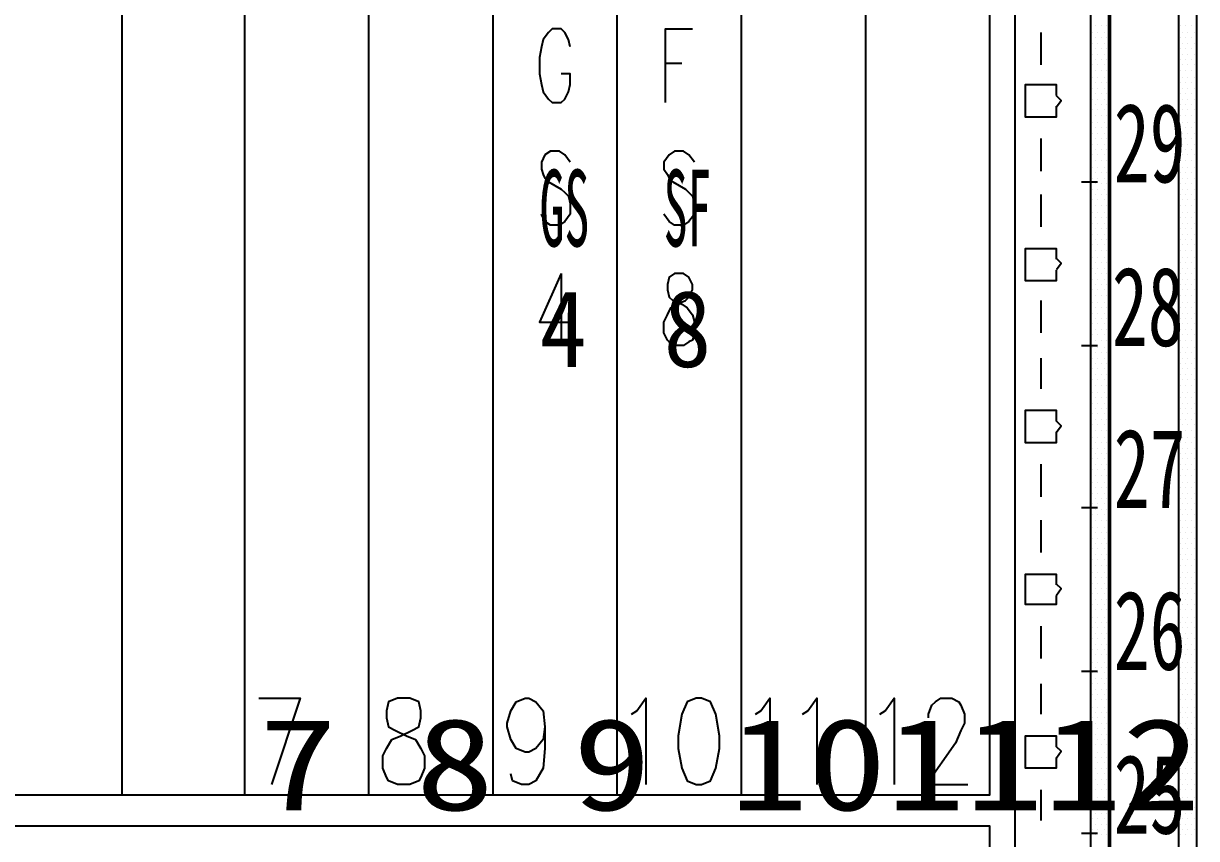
# Model space of a CAD drawing. Header units: metres. Extents: x 17 to 1264, y 17 to 859.
# Drawn here: x 200.2 to 294, y 455.8 to 521 of the extents above; entities that cross this region are included whole.
import ezdxf

# ---------------------------------------------------------------- set-up
doc = ezdxf.new("R2010")
doc.units = ezdxf.units.M
for name, color, linetype in [('LINES', 7, 'Continuous'), ('POLYLINES', 4, 'Continuous'), ('RECTS', 7, 'Continuous'), ('TEXTS', 3, 'Continuous')]:
    doc.layers.add(name, color=color, linetype=linetype)

msp = doc.modelspace()

# ---------------------------------------------------------------- linework, layer by layer
at = {"layer": 'LINES'}
for p, q in [((285.98, 520.85), (285.98, 520.85)), ((286.41, 520.85), (286.41, 520.85)), ((286.84, 520.85), (286.84, 520.85)), ((292.75, 520.85), (292.75, 520.85)), ((293.18, 520.85), (293.18, 520.85)), ((293.61, 520.85), (293.61, 520.85)), ((281.59, 520.27), (281.59, 517.68)), ((285.69, 520.27), (285.69, 520.27)), ((286.12, 520.27), (286.12, 520.27)), ((286.7, 520.27), (286.7, 520.27)), ((292.89, 520.27), (292.89, 520.27)), ((293.32, 520.27), (293.32, 520.27)), ((293.9, 520.27), (293.9, 520.27)), ((285.69, 519.41), (285.69, 519.41)), ((285.98, 519.84), (285.98, 519.84)), ((285.98, 518.98), (285.98, 518.98)), ((286.12, 519.41), (286.12, 519.41)), ((286.41, 519.84), (286.41, 519.84)), ((286.41, 518.98), (286.41, 518.98)), ((286.7, 519.41), (286.7, 519.41)), ((286.84, 519.84), (286.84, 519.84)), ((286.84, 518.98), (286.84, 518.98)), ((292.75, 519.84), (292.75, 519.84)), ((292.75, 518.98), (292.75, 518.98)), ((292.89, 519.41), (292.89, 519.41)), ((293.18, 519.84), (293.18, 519.84)), ((293.18, 518.98), (293.18, 518.98)), ((293.32, 519.41), (293.32, 519.41)), ((293.61, 519.84), (293.61, 519.84)), ((293.61, 518.98), (293.61, 518.98)), ((293.9, 519.41), (293.9, 519.41)), ((285.69, 518.54), (285.69, 518.54)), ((285.98, 518.11), (285.98, 518.11)), ((286.12, 518.54), (286.12, 518.54)), ((286.41, 518.11), (286.41, 518.11)), ((286.7, 518.54), (286.7, 518.54)), ((286.84, 518.11), (286.84, 518.11)), ((292.75, 518.11), (292.75, 518.11)), ((292.89, 518.54), (292.89, 518.54)), ((293.18, 518.11), (293.18, 518.11)), ((293.32, 518.54), (293.32, 518.54)), ((293.61, 518.11), (293.61, 518.11)), ((293.9, 518.54), (293.9, 518.54)), ((251.56, 517.82), (252.86, 517.82)), ((285.69, 517.68), (285.69, 517.68)), ((285.98, 517.25), (285.98, 517.25)), ((286.12, 517.68), (286.12, 517.68)), ((286.41, 517.25), (286.41, 517.25)), ((286.7, 517.68), (286.7, 517.68)), ((286.84, 517.25), (286.84, 517.25)), ((292.75, 517.25), (292.75, 517.25)), ((292.89, 517.68), (292.89, 517.68)), ((293.18, 517.25), (293.18, 517.25)), ((293.32, 517.68), (293.32, 517.68)), ((293.61, 517.25), (293.61, 517.25)), ((293.9, 517.68), (293.9, 517.68)), ((285.69, 516.67), (285.69, 516.67)), ((285.98, 516.24), (285.98, 516.24)), ((286.12, 516.67), (286.12, 516.67)), ((286.41, 516.24), (286.41, 516.24)), ((286.7, 516.67), (286.7, 516.67)), ((286.84, 516.24), (286.84, 516.24)), ((292.75, 516.24), (292.75, 516.24)), ((292.89, 516.67), (292.89, 516.67)), ((293.18, 516.24), (293.18, 516.24)), ((293.32, 516.67), (293.32, 516.67)), ((293.61, 516.24), (293.61, 516.24)), ((293.9, 516.67), (293.9, 516.67)), ((285.69, 515.81), (285.69, 515.81)), ((285.98, 515.38), (285.98, 515.38)), ((286.12, 515.81), (286.12, 515.81)), ((286.41, 515.38), (286.41, 515.38)), ((286.7, 515.81), (286.7, 515.81)), ((286.84, 515.38), (286.84, 515.38)), ((292.75, 515.38), (292.75, 515.38)), ((292.89, 515.81), (292.89, 515.81)), ((293.18, 515.38), (293.18, 515.38)), ((293.32, 515.81), (293.32, 515.81)), ((293.61, 515.38), (293.61, 515.38)), ((293.9, 515.81), (293.9, 515.81)), ((285.69, 514.94), (285.69, 514.94)), ((285.98, 514.51), (285.98, 514.51)), ((286.12, 514.94), (286.12, 514.94)), ((286.41, 514.51), (286.41, 514.51)), ((286.7, 514.94), (286.7, 514.94)), ((286.84, 514.51), (286.84, 514.51)), ((292.75, 514.51), (292.75, 514.51)), ((292.89, 514.94), (292.89, 514.94)), ((293.18, 514.51), (293.18, 514.51)), ((293.32, 514.94), (293.32, 514.94)), ((293.61, 514.51), (293.61, 514.51)), ((293.9, 514.94), (293.9, 514.94)), ((285.69, 514.08), (285.69, 514.08)), ((285.98, 513.65), (285.98, 513.65)), ((286.12, 514.08), (286.12, 514.08)), ((286.41, 513.65), (286.41, 513.65)), ((286.7, 514.08), (286.7, 514.08)), ((286.84, 513.65), (286.84, 513.65)), ((292.75, 513.65), (292.75, 513.65)), ((292.89, 514.08), (292.89, 514.08)), ((293.18, 513.65), (293.18, 513.65)), ((293.32, 514.08), (293.32, 514.08)), ((293.61, 513.65), (293.61, 513.65)), ((293.9, 514.08), (293.9, 514.08)), ((285.69, 513.07), (285.69, 513.07)), ((285.98, 512.64), (285.98, 512.64)), ((286.12, 513.07), (286.12, 513.07)), ((286.41, 512.64), (286.41, 512.64)), ((286.7, 513.07), (286.7, 513.07)), ((286.84, 512.64), (286.84, 512.64)), ((292.75, 512.64), (292.75, 512.64)), ((292.89, 513.07), (292.89, 513.07)), ((293.18, 512.64), (293.18, 512.64)), ((293.32, 513.07), (293.32, 513.07)), ((293.61, 512.64), (293.61, 512.64)), ((293.9, 513.07), (293.9, 513.07)), ((281.59, 511.78), (281.59, 509.18)), ((285.69, 512.21), (285.69, 512.21)), ((285.98, 511.78), (285.98, 511.78)), ((286.12, 512.21), (286.12, 512.21)), ((286.41, 511.78), (286.41, 511.78)), ((286.7, 512.21), (286.7, 512.21)), ((286.84, 511.78), (286.84, 511.78)), ((292.75, 511.78), (292.75, 511.78)), ((292.89, 512.21), (292.89, 512.21)), ((293.18, 511.78), (293.18, 511.78)), ((293.32, 512.21), (293.32, 512.21)), ((293.61, 511.78), (293.61, 511.78)), ((293.9, 512.21), (293.9, 512.21)), ((285.69, 511.34), (285.69, 511.34)), ((285.98, 510.91), (285.98, 510.91)), ((286.12, 511.34), (286.12, 511.34)), ((286.41, 510.91), (286.41, 510.91)), ((286.7, 511.34), (286.7, 511.34)), ((286.84, 510.91), (286.84, 510.91)), ((292.75, 510.91), (292.75, 510.91)), ((292.89, 511.34), (292.89, 511.34)), ((293.18, 510.91), (293.18, 510.91)), ((293.32, 511.34), (293.32, 511.34)), ((293.61, 510.91), (293.61, 510.91)), ((293.9, 511.34), (293.9, 511.34)), ((285.69, 510.48), (285.69, 510.48)), ((285.98, 510.05), (285.98, 510.05)), ((286.12, 510.48), (286.12, 510.48)), ((286.41, 510.05), (286.41, 510.05)), ((286.7, 510.48), (286.7, 510.48)), ((286.84, 510.05), (286.84, 510.05)), ((292.75, 510.05), (292.75, 510.05)), ((292.89, 510.48), (292.89, 510.48)), ((293.18, 510.05), (293.18, 510.05)), ((293.32, 510.48), (293.32, 510.48)), ((293.61, 510.05), (293.61, 510.05)), ((293.9, 510.48), (293.9, 510.48)), ((285.69, 509.47), (285.69, 509.47)), ((285.98, 509.04), (285.98, 509.04)), ((286.12, 509.47), (286.12, 509.47)), ((286.41, 509.04), (286.41, 509.04)), ((286.7, 509.47), (286.7, 509.47)), ((286.84, 509.04), (286.84, 509.04)), ((292.75, 509.04), (292.75, 509.04)), ((292.89, 509.47), (292.89, 509.47)), ((293.18, 509.04), (293.18, 509.04)), ((293.32, 509.47), (293.32, 509.47)), ((293.61, 509.04), (293.61, 509.04)), ((293.9, 509.47), (293.9, 509.47)), ((284.83, 508.32), (286.12, 508.32)), ((285.69, 508.61), (285.69, 508.61)), ((285.69, 507.74), (285.69, 507.74)), ((285.98, 508.18), (285.98, 508.18)), ((286.12, 508.61), (286.12, 508.61)), ((286.12, 507.74), (286.12, 507.74)), ((286.41, 508.18), (286.41, 508.18)), ((286.7, 508.61), (286.7, 508.61)), ((286.7, 507.74), (286.7, 507.74)), ((286.84, 508.18), (286.84, 508.18)), ((292.75, 508.18), (292.75, 508.18)), ((292.89, 508.61), (292.89, 508.61)), ((292.89, 507.74), (292.89, 507.74)), ((293.18, 508.18), (293.18, 508.18)), ((293.32, 508.61), (293.32, 508.61)), ((293.32, 507.74), (293.32, 507.74)), ((293.61, 508.18), (293.61, 508.18)), ((293.9, 508.61), (293.9, 508.61)), ((293.9, 507.74), (293.9, 507.74)), ((281.59, 507.31), (281.59, 504.72)), ((285.69, 506.88), (285.69, 506.88)), ((285.98, 507.31), (285.98, 507.31)), ((286.12, 506.88), (286.12, 506.88)), ((286.41, 507.31), (286.41, 507.31)), ((286.7, 506.88), (286.7, 506.88)), ((286.84, 507.31), (286.84, 507.31)), ((292.75, 507.31), (292.75, 507.31)), ((292.89, 506.88), (292.89, 506.88)), ((293.18, 507.31), (293.18, 507.31)), ((293.32, 506.88), (293.32, 506.88)), ((293.61, 507.31), (293.61, 507.31)), ((293.9, 506.88), (293.9, 506.88)), ((285.69, 505.87), (285.69, 505.87)), ((285.98, 506.45), (285.98, 506.45)), ((286.12, 505.87), (286.12, 505.87)), ((286.41, 506.45), (286.41, 506.45)), ((286.7, 505.87), (286.7, 505.87)), ((286.84, 506.45), (286.84, 506.45)), ((292.75, 506.45), (292.75, 506.45)), ((292.89, 505.87), (292.89, 505.87)), ((293.18, 506.45), (293.18, 506.45)), ((293.32, 505.87), (293.32, 505.87)), ((293.61, 506.45), (293.61, 506.45)), ((293.9, 505.87), (293.9, 505.87)), ((285.69, 505.01), (285.69, 505.01)), ((285.98, 505.44), (285.98, 505.44)), ((286.12, 505.01), (286.12, 505.01)), ((286.41, 505.44), (286.41, 505.44)), ((286.7, 505.01), (286.7, 505.01)), ((286.84, 505.44), (286.84, 505.44)), ((292.75, 505.44), (292.75, 505.44)), ((292.89, 505.01), (292.89, 505.01)), ((293.18, 505.44), (293.18, 505.44)), ((293.32, 505.01), (293.32, 505.01)), ((293.61, 505.44), (293.61, 505.44)), ((293.9, 505.01), (293.9, 505.01)), ((285.69, 504.14), (285.69, 504.14)), ((285.98, 504.58), (285.98, 504.58)), ((286.12, 504.14), (286.12, 504.14)), ((286.41, 504.58), (286.41, 504.58)), ((286.7, 504.14), (286.7, 504.14)), ((286.84, 504.58), (286.84, 504.58)), ((292.75, 504.58), (292.75, 504.58)), ((292.89, 504.14), (292.89, 504.14)), ((293.18, 504.58), (293.18, 504.58)), ((293.32, 504.14), (293.32, 504.14)), ((293.61, 504.58), (293.61, 504.58)), ((293.9, 504.14), (293.9, 504.14)), ((285.69, 503.28), (285.69, 503.28)), ((285.98, 503.71), (285.98, 503.71)), ((286.12, 503.28), (286.12, 503.28)), ((286.41, 503.71), (286.41, 503.71)), ((286.7, 503.28), (286.7, 503.28)), ((286.84, 503.71), (286.84, 503.71)), ((292.75, 503.71), (292.75, 503.71)), ((292.89, 503.28), (292.89, 503.28)), ((293.18, 503.71), (293.18, 503.71)), ((293.32, 503.28), (293.32, 503.28)), ((293.61, 503.71), (293.61, 503.71)), ((293.9, 503.28), (293.9, 503.28)), ((285.69, 502.27), (285.69, 502.27)), ((285.98, 502.85), (285.98, 502.85)), ((286.12, 502.27), (286.12, 502.27)), ((286.41, 502.85), (286.41, 502.85)), ((286.7, 502.27), (286.7, 502.27)), ((286.84, 502.85), (286.84, 502.85)), ((292.75, 502.85), (292.75, 502.85)), ((292.89, 502.27), (292.89, 502.27)), ((293.18, 502.85), (293.18, 502.85)), ((293.32, 502.27), (293.32, 502.27)), ((293.61, 502.85), (293.61, 502.85)), ((293.9, 502.27), (293.9, 502.27)), ((285.69, 501.41), (285.69, 501.41)), ((285.98, 501.84), (285.98, 501.84)), ((286.12, 501.41), (286.12, 501.41)), ((286.41, 501.84), (286.41, 501.84)), ((286.7, 501.41), (286.7, 501.41)), ((286.84, 501.84), (286.84, 501.84)), ((292.75, 501.84), (292.75, 501.84)), ((292.89, 501.41), (292.89, 501.41)), ((293.18, 501.84), (293.18, 501.84)), ((293.32, 501.41), (293.32, 501.41)), ((293.61, 501.84), (293.61, 501.84)), ((293.9, 501.41), (293.9, 501.41)), ((243.21, 500.98), (243.21, 495.22)), ((285.69, 500.54), (285.69, 500.54)), ((285.98, 500.98), (285.98, 500.98)), ((286.12, 500.54), (286.12, 500.54)), ((286.41, 500.98), (286.41, 500.98)), ((286.7, 500.54), (286.7, 500.54)), ((286.84, 500.98), (286.84, 500.98)), ((292.75, 500.98), (292.75, 500.98)), ((292.89, 500.54), (292.89, 500.54)), ((293.18, 500.98), (293.18, 500.98)), ((293.32, 500.54), (293.32, 500.54)), ((293.61, 500.98), (293.61, 500.98)), ((293.9, 500.54), (293.9, 500.54)), ((285.69, 499.68), (285.69, 499.68)), ((285.98, 500.11), (285.98, 500.11)), ((286.12, 499.68), (286.12, 499.68)), ((286.41, 500.11), (286.41, 500.11)), ((286.7, 499.68), (286.7, 499.68)), ((286.84, 500.11), (286.84, 500.11)), ((292.75, 500.11), (292.75, 500.11)), ((292.89, 499.68), (292.89, 499.68)), ((293.18, 500.11), (293.18, 500.11)), ((293.32, 499.68), (293.32, 499.68)), ((293.61, 500.11), (293.61, 500.11)), ((293.9, 499.68), (293.9, 499.68)), ((281.59, 498.82), (281.59, 496.22)), ((285.69, 498.67), (285.69, 498.67)), ((285.98, 499.25), (285.98, 499.25)), ((286.12, 498.67), (286.12, 498.67)), ((286.41, 499.25), (286.41, 499.25)), ((286.7, 498.67), (286.7, 498.67)), ((286.84, 499.25), (286.84, 499.25)), ((292.75, 499.25), (292.75, 499.25)), ((292.89, 498.67), (292.89, 498.67)), ((293.18, 499.25), (293.18, 499.25)), ((293.32, 498.67), (293.32, 498.67)), ((293.61, 499.25), (293.61, 499.25)), ((293.9, 498.67), (293.9, 498.67)), ((285.69, 497.81), (285.69, 497.81)), ((285.98, 498.24), (285.98, 498.24)), ((286.12, 497.81), (286.12, 497.81)), ((286.41, 498.24), (286.41, 498.24)), ((286.7, 497.81), (286.7, 497.81)), ((286.84, 498.24), (286.84, 498.24)), ((292.75, 498.24), (292.75, 498.24)), ((292.89, 497.81), (292.89, 497.81)), ((293.18, 498.24), (293.18, 498.24)), ((293.32, 497.81), (293.32, 497.81)), ((293.61, 498.24), (293.61, 498.24)), ((293.9, 497.81), (293.9, 497.81)), ((285.69, 496.94), (285.69, 496.94)), ((285.98, 497.38), (285.98, 497.38)), ((285.98, 496.51), (285.98, 496.51)), ((286.12, 496.94), (286.12, 496.94)), ((286.41, 497.38), (286.41, 497.38)), ((286.41, 496.51), (286.41, 496.51)), ((286.7, 496.94), (286.7, 496.94)), ((286.84, 497.38), (286.84, 497.38)), ((286.84, 496.51), (286.84, 496.51)), ((292.75, 497.38), (292.75, 497.38)), ((292.75, 496.51), (292.75, 496.51)), ((292.89, 496.94), (292.89, 496.94)), ((293.18, 497.38), (293.18, 497.38)), ((293.18, 496.51), (293.18, 496.51)), ((293.32, 496.94), (293.32, 496.94)), ((293.61, 497.38), (293.61, 497.38)), ((293.61, 496.51), (293.61, 496.51)), ((293.9, 496.94), (293.9, 496.94)), ((285.69, 496.08), (285.69, 496.08)), ((285.98, 495.65), (285.98, 495.65)), ((286.12, 496.08), (286.12, 496.08)), ((286.41, 495.65), (286.41, 495.65)), ((286.7, 496.08), (286.7, 496.08)), ((286.84, 495.65), (286.84, 495.65)), ((292.75, 495.65), (292.75, 495.65)), ((292.89, 496.08), (292.89, 496.08)), ((293.18, 495.65), (293.18, 495.65)), ((293.32, 496.08), (293.32, 496.08)), ((293.61, 495.65), (293.61, 495.65)), ((293.9, 496.08), (293.9, 496.08)), ((284.83, 495.22), (286.12, 495.22)), ((285.69, 495.07), (285.69, 495.07)), ((285.98, 494.64), (285.98, 494.64)), ((286.12, 495.07), (286.12, 495.07)), ((286.41, 494.64), (286.41, 494.64)), ((286.7, 495.07), (286.7, 495.07)), ((286.84, 494.64), (286.84, 494.64)), ((292.75, 494.64), (292.75, 494.64)), ((292.89, 495.07), (292.89, 495.07)), ((293.18, 494.64), (293.18, 494.64)), ((293.32, 495.07), (293.32, 495.07)), ((293.61, 494.64), (293.61, 494.64)), ((293.9, 495.07), (293.9, 495.07)), ((281.59, 494.21), (281.59, 491.76)), ((285.69, 494.21), (285.69, 494.21)), ((285.98, 493.78), (285.98, 493.78)), ((286.12, 494.21), (286.12, 494.21)), ((286.41, 493.78), (286.41, 493.78)), ((286.7, 494.21), (286.7, 494.21)), ((286.84, 493.78), (286.84, 493.78)), ((292.75, 493.78), (292.75, 493.78)), ((292.89, 494.21), (292.89, 494.21)), ((293.18, 493.78), (293.18, 493.78)), ((293.32, 494.21), (293.32, 494.21)), ((293.61, 493.78), (293.61, 493.78)), ((293.9, 494.21), (293.9, 494.21)), ((285.69, 493.34), (285.69, 493.34)), ((285.98, 492.91), (285.98, 492.91)), ((286.12, 493.34), (286.12, 493.34)), ((286.41, 492.91), (286.41, 492.91)), ((286.7, 493.34), (286.7, 493.34)), ((286.84, 492.91), (286.84, 492.91)), ((292.75, 492.91), (292.75, 492.91)), ((292.89, 493.34), (292.89, 493.34)), ((293.18, 492.91), (293.18, 492.91)), ((293.32, 493.34), (293.32, 493.34)), ((293.61, 492.91), (293.61, 492.91)), ((293.9, 493.34), (293.9, 493.34)), ((285.69, 492.48), (285.69, 492.48)), ((285.98, 492.05), (285.98, 492.05)), ((286.12, 492.48), (286.12, 492.48)), ((286.41, 492.05), (286.41, 492.05)), ((286.7, 492.48), (286.7, 492.48)), ((286.84, 492.05), (286.84, 492.05)), ((292.75, 492.05), (292.75, 492.05)), ((292.89, 492.48), (292.89, 492.48)), ((293.18, 492.05), (293.18, 492.05)), ((293.32, 492.48), (293.32, 492.48)), ((293.61, 492.05), (293.61, 492.05)), ((293.9, 492.48), (293.9, 492.48)), ((285.69, 491.47), (285.69, 491.47)), ((285.98, 491.04), (285.98, 491.04)), ((286.12, 491.47), (286.12, 491.47)), ((286.41, 491.04), (286.41, 491.04)), ((286.7, 491.47), (286.7, 491.47)), ((286.84, 491.04), (286.84, 491.04)), ((292.75, 491.04), (292.75, 491.04)), ((292.89, 491.47), (292.89, 491.47)), ((293.18, 491.04), (293.18, 491.04)), ((293.32, 491.47), (293.32, 491.47)), ((293.61, 491.04), (293.61, 491.04)), ((293.9, 491.47), (293.9, 491.47)), ((285.69, 490.61), (285.69, 490.61)), ((285.98, 490.18), (285.98, 490.18)), ((286.12, 490.61), (286.12, 490.61)), ((286.41, 490.18), (286.41, 490.18)), ((286.7, 490.61), (286.7, 490.61)), ((286.84, 490.18), (286.84, 490.18)), ((292.75, 490.18), (292.75, 490.18)), ((292.89, 490.61), (292.89, 490.61)), ((293.18, 490.18), (293.18, 490.18)), ((293.32, 490.61), (293.32, 490.61)), ((293.61, 490.18), (293.61, 490.18)), ((293.9, 490.61), (293.9, 490.61)), ((285.69, 489.74), (285.69, 489.74)), ((285.98, 489.31), (285.98, 489.31)), ((286.12, 489.74), (286.12, 489.74)), ((286.41, 489.31), (286.41, 489.31)), ((286.7, 489.74), (286.7, 489.74)), ((286.84, 489.31), (286.84, 489.31)), ((292.75, 489.31), (292.75, 489.31)), ((292.89, 489.74), (292.89, 489.74)), ((293.18, 489.31), (293.18, 489.31)), ((293.32, 489.74), (293.32, 489.74)), ((293.61, 489.31), (293.61, 489.31)), ((293.9, 489.74), (293.9, 489.74)), ((285.69, 488.88), (285.69, 488.88)), ((285.98, 488.45), (285.98, 488.45)), ((286.12, 488.88), (286.12, 488.88)), ((286.41, 488.45), (286.41, 488.45)), ((286.7, 488.88), (286.7, 488.88)), ((286.84, 488.45), (286.84, 488.45)), ((292.75, 488.45), (292.75, 488.45)), ((292.89, 488.88), (292.89, 488.88)), ((293.18, 488.45), (293.18, 488.45)), ((293.32, 488.88), (293.32, 488.88)), ((293.61, 488.45), (293.61, 488.45)), ((293.9, 488.88), (293.9, 488.88)), ((285.69, 487.87), (285.69, 487.87)), ((285.98, 487.44), (285.98, 487.44)), ((286.12, 487.87), (286.12, 487.87)), ((286.41, 487.44), (286.41, 487.44)), ((286.7, 487.87), (286.7, 487.87)), ((286.84, 487.44), (286.84, 487.44)), ((292.75, 487.44), (292.75, 487.44)), ((292.89, 487.87), (292.89, 487.87)), ((293.18, 487.44), (293.18, 487.44)), ((293.32, 487.87), (293.32, 487.87)), ((293.61, 487.44), (293.61, 487.44)), ((293.9, 487.87), (293.9, 487.87)), ((285.69, 487.01), (285.69, 487.01)), ((285.69, 486.14), (285.69, 486.14)), ((285.98, 486.58), (285.98, 486.58)), ((286.12, 487.01), (286.12, 487.01)), ((286.12, 486.14), (286.12, 486.14)), ((286.41, 486.58), (286.41, 486.58)), ((286.7, 487.01), (286.7, 487.01)), ((286.7, 486.14), (286.7, 486.14)), ((286.84, 486.58), (286.84, 486.58)), ((292.75, 486.58), (292.75, 486.58)), ((292.89, 487.01), (292.89, 487.01)), ((292.89, 486.14), (292.89, 486.14)), ((293.18, 486.58), (293.18, 486.58)), ((293.32, 487.01), (293.32, 487.01)), ((293.32, 486.14), (293.32, 486.14)), ((293.61, 486.58), (293.61, 486.58)), ((293.9, 487.01), (293.9, 487.01)), ((293.9, 486.14), (293.9, 486.14)), ((281.59, 485.71), (281.59, 483.12)), ((285.69, 485.28), (285.69, 485.28)), ((285.98, 485.71), (285.98, 485.71)), ((286.12, 485.28), (286.12, 485.28)), ((286.41, 485.71), (286.41, 485.71)), ((286.7, 485.28), (286.7, 485.28)), ((286.84, 485.71), (286.84, 485.71)), ((292.75, 485.71), (292.75, 485.71)), ((292.89, 485.28), (292.89, 485.28)), ((293.18, 485.71), (293.18, 485.71)), ((293.32, 485.28), (293.32, 485.28)), ((293.61, 485.71), (293.61, 485.71)), ((293.9, 485.28), (293.9, 485.28)), ((285.69, 484.27), (285.69, 484.27)), ((285.98, 484.85), (285.98, 484.85)), ((286.12, 484.27), (286.12, 484.27)), ((286.41, 484.85), (286.41, 484.85)), ((286.7, 484.27), (286.7, 484.27)), ((286.84, 484.85), (286.84, 484.85)), ((292.75, 484.85), (292.75, 484.85)), ((292.89, 484.27), (292.89, 484.27)), ((293.18, 484.85), (293.18, 484.85)), ((293.32, 484.27), (293.32, 484.27)), ((293.61, 484.85), (293.61, 484.85)), ((293.9, 484.27), (293.9, 484.27)), ((285.69, 483.41), (285.69, 483.41)), ((285.98, 483.84), (285.98, 483.84)), ((286.12, 483.41), (286.12, 483.41)), ((286.41, 483.84), (286.41, 483.84)), ((286.7, 483.41), (286.7, 483.41)), ((286.84, 483.84), (286.84, 483.84)), ((292.75, 483.84), (292.75, 483.84)), ((292.89, 483.41), (292.89, 483.41)), ((293.18, 483.84), (293.18, 483.84)), ((293.32, 483.41), (293.32, 483.41)), ((293.61, 483.84), (293.61, 483.84)), ((293.9, 483.41), (293.9, 483.41)), ((285.69, 482.54), (285.69, 482.54)), ((285.98, 482.98), (285.98, 482.98)), ((286.12, 482.54), (286.12, 482.54)), ((286.41, 482.98), (286.41, 482.98)), ((286.7, 482.54), (286.7, 482.54)), ((286.84, 482.98), (286.84, 482.98)), ((292.75, 482.98), (292.75, 482.98)), ((292.89, 482.54), (292.89, 482.54)), ((293.18, 482.98), (293.18, 482.98)), ((293.32, 482.54), (293.32, 482.54)), ((293.61, 482.98), (293.61, 482.98)), ((293.9, 482.54), (293.9, 482.54)), ((284.83, 482.26), (286.12, 482.26)), ((285.69, 481.68), (285.69, 481.68)), ((285.98, 482.11), (285.98, 482.11)), ((286.12, 481.68), (286.12, 481.68)), ((286.41, 482.11), (286.41, 482.11)), ((286.7, 481.68), (286.7, 481.68)), ((286.84, 482.11), (286.84, 482.11)), ((292.75, 482.11), (292.75, 482.11)), ((292.89, 481.68), (292.89, 481.68)), ((293.18, 482.11), (293.18, 482.11)), ((293.32, 481.68), (293.32, 481.68)), ((293.61, 482.11), (293.61, 482.11)), ((293.9, 481.68), (293.9, 481.68)), ((281.59, 481.25), (281.59, 478.66)), ((285.69, 480.67), (285.69, 480.67)), ((285.98, 481.25), (285.98, 481.25)), ((286.12, 480.67), (286.12, 480.67)), ((286.41, 481.25), (286.41, 481.25)), ((286.7, 480.67), (286.7, 480.67)), ((286.84, 481.25), (286.84, 481.25)), ((292.75, 481.25), (292.75, 481.25)), ((292.89, 480.67), (292.89, 480.67)), ((293.18, 481.25), (293.18, 481.25)), ((293.32, 480.67), (293.32, 480.67)), ((293.61, 481.25), (293.61, 481.25)), ((293.9, 480.67), (293.9, 480.67)), ((285.69, 479.81), (285.69, 479.81)), ((285.98, 480.24), (285.98, 480.24)), ((286.12, 479.81), (286.12, 479.81)), ((286.41, 480.24), (286.41, 480.24)), ((286.7, 479.81), (286.7, 479.81)), ((286.84, 480.24), (286.84, 480.24)), ((292.75, 480.24), (292.75, 480.24)), ((292.89, 479.81), (292.89, 479.81)), ((293.18, 480.24), (293.18, 480.24)), ((293.32, 479.81), (293.32, 479.81)), ((293.61, 480.24), (293.61, 480.24)), ((293.9, 479.81), (293.9, 479.81)), ((285.69, 478.94), (285.69, 478.94)), ((285.98, 479.38), (285.98, 479.38)), ((286.12, 478.94), (286.12, 478.94)), ((286.41, 479.38), (286.41, 479.38)), ((286.7, 478.94), (286.7, 478.94)), ((286.84, 479.38), (286.84, 479.38)), ((292.75, 479.38), (292.75, 479.38)), ((292.89, 478.94), (292.89, 478.94)), ((293.18, 479.38), (293.18, 479.38)), ((293.32, 478.94), (293.32, 478.94)), ((293.61, 479.38), (293.61, 479.38)), ((293.9, 478.94), (293.9, 478.94)), ((285.69, 478.08), (285.69, 478.08)), ((285.98, 478.51), (285.98, 478.51)), ((286.12, 478.08), (286.12, 478.08)), ((286.41, 478.51), (286.41, 478.51)), ((286.7, 478.08), (286.7, 478.08)), ((286.84, 478.51), (286.84, 478.51)), ((292.75, 478.51), (292.75, 478.51)), ((292.89, 478.08), (292.89, 478.08)), ((293.18, 478.51), (293.18, 478.51)), ((293.32, 478.08), (293.32, 478.08)), ((293.61, 478.51), (293.61, 478.51)), ((293.9, 478.08), (293.9, 478.08)), ((285.69, 477.07), (285.69, 477.07)), ((285.98, 477.65), (285.98, 477.65)), ((286.12, 477.07), (286.12, 477.07)), ((286.41, 477.65), (286.41, 477.65)), ((286.7, 477.07), (286.7, 477.07)), ((286.84, 477.65), (286.84, 477.65)), ((292.75, 477.65), (292.75, 477.65)), ((292.89, 477.07), (292.89, 477.07)), ((293.18, 477.65), (293.18, 477.65)), ((293.32, 477.07), (293.32, 477.07)), ((293.61, 477.65), (293.61, 477.65)), ((293.9, 477.07), (293.9, 477.07)), ((285.69, 476.21), (285.69, 476.21)), ((285.98, 476.64), (285.98, 476.64)), ((286.12, 476.21), (286.12, 476.21)), ((286.41, 476.64), (286.41, 476.64)), ((286.7, 476.21), (286.7, 476.21)), ((286.84, 476.64), (286.84, 476.64)), ((292.75, 476.64), (292.75, 476.64)), ((292.89, 476.21), (292.89, 476.21)), ((293.18, 476.64), (293.18, 476.64)), ((293.32, 476.21), (293.32, 476.21)), ((293.61, 476.64), (293.61, 476.64)), ((293.9, 476.21), (293.9, 476.21)), ((285.69, 475.34), (285.69, 475.34)), ((285.98, 475.78), (285.98, 475.78)), ((285.98, 474.91), (285.98, 474.91)), ((286.12, 475.34), (286.12, 475.34)), ((286.41, 475.78), (286.41, 475.78)), ((286.41, 474.91), (286.41, 474.91)), ((286.7, 475.34), (286.7, 475.34)), ((286.84, 475.78), (286.84, 475.78)), ((286.84, 474.91), (286.84, 474.91)), ((292.75, 475.78), (292.75, 475.78)), ((292.75, 474.91), (292.75, 474.91)), ((292.89, 475.34), (292.89, 475.34)), ((293.18, 475.78), (293.18, 475.78)), ((293.18, 474.91), (293.18, 474.91)), ((293.32, 475.34), (293.32, 475.34)), ((293.61, 475.78), (293.61, 475.78)), ((293.61, 474.91), (293.61, 474.91)), ((293.9, 475.34), (293.9, 475.34)), ((285.69, 474.48), (285.69, 474.48)), ((285.98, 474.05), (285.98, 474.05)), ((286.12, 474.48), (286.12, 474.48)), ((286.41, 474.05), (286.41, 474.05)), ((286.7, 474.48), (286.7, 474.48)), ((286.84, 474.05), (286.84, 474.05)), ((292.75, 474.05), (292.75, 474.05)), ((292.89, 474.48), (292.89, 474.48)), ((293.18, 474.05), (293.18, 474.05)), ((293.32, 474.48), (293.32, 474.48)), ((293.61, 474.05), (293.61, 474.05)), ((293.9, 474.48), (293.9, 474.48)), ((285.69, 473.47), (285.69, 473.47)), ((285.98, 473.04), (285.98, 473.04)), ((286.12, 473.47), (286.12, 473.47)), ((286.41, 473.04), (286.41, 473.04)), ((286.7, 473.47), (286.7, 473.47)), ((286.84, 473.04), (286.84, 473.04)), ((292.75, 473.04), (292.75, 473.04)), ((292.89, 473.47), (292.89, 473.47)), ((293.18, 473.04), (293.18, 473.04)), ((293.32, 473.47), (293.32, 473.47)), ((293.61, 473.04), (293.61, 473.04)), ((293.9, 473.47), (293.9, 473.47)), ((281.59, 472.75), (281.59, 470.16)), ((285.69, 472.61), (285.69, 472.61)), ((285.98, 472.18), (285.98, 472.18)), ((286.12, 472.61), (286.12, 472.61)), ((286.41, 472.18), (286.41, 472.18)), ((286.7, 472.61), (286.7, 472.61)), ((286.84, 472.18), (286.84, 472.18)), ((292.75, 472.18), (292.75, 472.18)), ((292.89, 472.61), (292.89, 472.61)), ((293.18, 472.18), (293.18, 472.18)), ((293.32, 472.61), (293.32, 472.61)), ((293.61, 472.18), (293.61, 472.18)), ((293.9, 472.61), (293.9, 472.61)), ((285.69, 471.74), (285.69, 471.74)), ((285.98, 471.31), (285.98, 471.31)), ((286.12, 471.74), (286.12, 471.74)), ((286.41, 471.31), (286.41, 471.31)), ((286.7, 471.74), (286.7, 471.74)), ((286.84, 471.31), (286.84, 471.31)), ((292.75, 471.31), (292.75, 471.31)), ((292.89, 471.74), (292.89, 471.74)), ((293.18, 471.31), (293.18, 471.31)), ((293.32, 471.74), (293.32, 471.74)), ((293.61, 471.31), (293.61, 471.31)), ((293.9, 471.74), (293.9, 471.74)), ((285.69, 470.88), (285.69, 470.88)), ((285.98, 470.45), (285.98, 470.45)), ((286.12, 470.88), (286.12, 470.88)), ((286.41, 470.45), (286.41, 470.45)), ((286.7, 470.88), (286.7, 470.88)), ((286.84, 470.45), (286.84, 470.45)), ((292.75, 470.45), (292.75, 470.45)), ((292.89, 470.88), (292.89, 470.88)), ((293.18, 470.45), (293.18, 470.45)), ((293.32, 470.88), (293.32, 470.88)), ((293.61, 470.45), (293.61, 470.45)), ((293.9, 470.88), (293.9, 470.88)), ((285.69, 469.87), (285.69, 469.87)), ((285.98, 469.44), (285.98, 469.44)), ((286.12, 469.87), (286.12, 469.87)), ((286.41, 469.44), (286.41, 469.44)), ((286.7, 469.87), (286.7, 469.87)), ((286.84, 469.44), (286.84, 469.44)), ((292.75, 469.44), (292.75, 469.44)), ((292.89, 469.87), (292.89, 469.87)), ((293.18, 469.44), (293.18, 469.44)), ((293.32, 469.87), (293.32, 469.87)), ((293.61, 469.44), (293.61, 469.44)), ((293.9, 469.87), (293.9, 469.87)), ((284.83, 469.15), (286.12, 469.15)), ((285.69, 469.01), (285.69, 469.01)), ((285.98, 468.58), (285.98, 468.58)), ((286.12, 469.01), (286.12, 469.01)), ((286.41, 468.58), (286.41, 468.58)), ((286.7, 469.01), (286.7, 469.01)), ((286.84, 468.58), (286.84, 468.58)), ((292.75, 468.58), (292.75, 468.58)), ((292.89, 469.01), (292.89, 469.01)), ((293.18, 468.58), (293.18, 468.58)), ((293.32, 469.01), (293.32, 469.01)), ((293.61, 468.58), (293.61, 468.58)), ((293.9, 469.01), (293.9, 469.01)), ((281.59, 468.14), (281.59, 465.7)), ((285.69, 468.14), (285.69, 468.14)), ((285.98, 467.71), (285.98, 467.71)), ((286.12, 468.14), (286.12, 468.14)), ((286.41, 467.71), (286.41, 467.71)), ((286.7, 468.14), (286.7, 468.14)), ((286.84, 467.71), (286.84, 467.71)), ((292.75, 467.71), (292.75, 467.71)), ((292.89, 468.14), (292.89, 468.14)), ((293.18, 467.71), (293.18, 467.71)), ((293.32, 468.14), (293.32, 468.14)), ((293.61, 467.71), (293.61, 467.71)), ((293.9, 468.14), (293.9, 468.14)), ((285.69, 467.28), (285.69, 467.28)), ((285.98, 466.85), (285.98, 466.85)), ((286.12, 467.28), (286.12, 467.28)), ((286.41, 466.85), (286.41, 466.85)), ((286.7, 467.28), (286.7, 467.28)), ((286.84, 466.85), (286.84, 466.85)), ((292.75, 466.85), (292.75, 466.85)), ((292.89, 467.28), (292.89, 467.28)), ((293.18, 466.85), (293.18, 466.85)), ((293.32, 467.28), (293.32, 467.28)), ((293.61, 466.85), (293.61, 466.85)), ((293.9, 467.28), (293.9, 467.28)), ((285.69, 466.27), (285.69, 466.27)), ((285.98, 465.84), (285.98, 465.84)), ((286.12, 466.27), (286.12, 466.27)), ((286.41, 465.84), (286.41, 465.84)), ((286.7, 466.27), (286.7, 466.27)), ((286.84, 465.84), (286.84, 465.84)), ((292.75, 465.84), (292.75, 465.84)), ((292.89, 466.27), (292.89, 466.27)), ((293.18, 465.84), (293.18, 465.84)), ((293.32, 466.27), (293.32, 466.27)), ((293.61, 465.84), (293.61, 465.84)), ((293.9, 466.27), (293.9, 466.27)), ((285.69, 465.41), (285.69, 465.41)), ((285.98, 464.98), (285.98, 464.98)), ((286.12, 465.41), (286.12, 465.41)), ((286.41, 464.98), (286.41, 464.98)), ((286.7, 465.41), (286.7, 465.41)), ((286.84, 464.98), (286.84, 464.98)), ((292.75, 464.98), (292.75, 464.98)), ((292.89, 465.41), (292.89, 465.41)), ((293.18, 464.98), (293.18, 464.98)), ((293.32, 465.41), (293.32, 465.41)), ((293.61, 464.98), (293.61, 464.98)), ((293.9, 465.41), (293.9, 465.41)), ((285.69, 464.54), (285.69, 464.54)), ((285.69, 463.68), (285.69, 463.68)), ((285.98, 464.11), (285.98, 464.11)), ((286.12, 464.54), (286.12, 464.54)), ((286.12, 463.68), (286.12, 463.68)), ((286.41, 464.11), (286.41, 464.11)), ((286.7, 464.54), (286.7, 464.54)), ((286.7, 463.68), (286.7, 463.68)), ((286.84, 464.11), (286.84, 464.11)), ((292.75, 464.11), (292.75, 464.11)), ((292.89, 464.54), (292.89, 464.54)), ((292.89, 463.68), (292.89, 463.68)), ((293.18, 464.11), (293.18, 464.11)), ((293.32, 464.54), (293.32, 464.54)), ((293.32, 463.68), (293.32, 463.68)), ((293.61, 464.11), (293.61, 464.11)), ((293.9, 464.54), (293.9, 464.54)), ((293.9, 463.68), (293.9, 463.68)), ((285.69, 462.67), (285.69, 462.67)), ((285.98, 463.25), (285.98, 463.25)), ((286.12, 462.67), (286.12, 462.67)), ((286.41, 463.25), (286.41, 463.25)), ((286.7, 462.67), (286.7, 462.67)), ((286.84, 463.25), (286.84, 463.25)), ((292.75, 463.25), (292.75, 463.25)), ((292.89, 462.67), (292.89, 462.67)), ((293.18, 463.25), (293.18, 463.25)), ((293.32, 462.67), (293.32, 462.67)), ((293.61, 463.25), (293.61, 463.25)), ((293.9, 462.67), (293.9, 462.67)), ((285.69, 461.81), (285.69, 461.81)), ((285.98, 462.24), (285.98, 462.24)), ((286.12, 461.81), (286.12, 461.81)), ((286.41, 462.24), (286.41, 462.24)), ((286.7, 461.81), (286.7, 461.81)), ((286.84, 462.24), (286.84, 462.24)), ((292.75, 462.24), (292.75, 462.24)), ((292.89, 461.81), (292.89, 461.81)), ((293.18, 462.24), (293.18, 462.24)), ((293.32, 461.81), (293.32, 461.81)), ((293.61, 462.24), (293.61, 462.24)), ((293.9, 461.81), (293.9, 461.81)), ((285.69, 460.94), (285.69, 460.94)), ((285.98, 461.38), (285.98, 461.38)), ((286.12, 460.94), (286.12, 460.94)), ((286.41, 461.38), (286.41, 461.38)), ((286.7, 460.94), (286.7, 460.94)), ((286.84, 461.38), (286.84, 461.38)), ((292.75, 461.38), (292.75, 461.38)), ((292.89, 460.94), (292.89, 460.94)), ((293.18, 461.38), (293.18, 461.38)), ((293.32, 460.94), (293.32, 460.94)), ((293.61, 461.38), (293.61, 461.38)), ((293.9, 460.94), (293.9, 460.94)), ((285.69, 460.08), (285.69, 460.08)), ((285.98, 460.51), (285.98, 460.51)), ((286.12, 460.08), (286.12, 460.08)), ((286.41, 460.51), (286.41, 460.51)), ((286.7, 460.08), (286.7, 460.08)), ((286.84, 460.51), (286.84, 460.51)), ((292.75, 460.51), (292.75, 460.51)), ((292.89, 460.08), (292.89, 460.08)), ((293.18, 460.51), (293.18, 460.51)), ((293.32, 460.08), (293.32, 460.08)), ((293.61, 460.51), (293.61, 460.51)), ((293.9, 460.08), (293.9, 460.08)), ((281.59, 459.65), (281.59, 457.2)), ((285.69, 459.07), (285.69, 459.07)), ((285.98, 459.65), (285.98, 459.65)), ((286.12, 459.07), (286.12, 459.07)), ((286.41, 459.65), (286.41, 459.65)), ((286.7, 459.07), (286.7, 459.07)), ((286.84, 459.65), (286.84, 459.65)), ((292.75, 459.65), (292.75, 459.65)), ((292.89, 459.07), (292.89, 459.07)), ((293.18, 459.65), (293.18, 459.65)), ((293.32, 459.07), (293.32, 459.07)), ((293.61, 459.65), (293.61, 459.65)), ((293.9, 459.07), (293.9, 459.07)), ((285.69, 458.21), (285.69, 458.21)), ((285.98, 458.64), (285.98, 458.64)), ((286.12, 458.21), (286.12, 458.21)), ((286.41, 458.64), (286.41, 458.64)), ((286.7, 458.21), (286.7, 458.21)), ((286.84, 458.64), (286.84, 458.64)), ((292.75, 458.64), (292.75, 458.64)), ((292.89, 458.21), (292.89, 458.21)), ((293.18, 458.64), (293.18, 458.64)), ((293.32, 458.21), (293.32, 458.21)), ((293.61, 458.64), (293.61, 458.64)), ((293.9, 458.21), (293.9, 458.21)), ((285.69, 457.34), (285.69, 457.34)), ((285.98, 457.78), (285.98, 457.78)), ((286.12, 457.34), (286.12, 457.34)), ((286.41, 457.78), (286.41, 457.78)), ((286.7, 457.34), (286.7, 457.34)), ((286.84, 457.78), (286.84, 457.78)), ((292.75, 457.78), (292.75, 457.78)), ((292.89, 457.34), (292.89, 457.34)), ((293.18, 457.78), (293.18, 457.78)), ((293.32, 457.34), (293.32, 457.34)), ((293.61, 457.78), (293.61, 457.78)), ((293.9, 457.34), (293.9, 457.34)), ((284.83, 456.19), (286.12, 456.19)), ((285.69, 456.48), (285.69, 456.48)), ((285.98, 456.91), (285.98, 456.91)), ((286.12, 456.48), (286.12, 456.48)), ((286.41, 456.91), (286.41, 456.91)), ((286.7, 456.48), (286.7, 456.48)), ((286.84, 456.91), (286.84, 456.91)), ((292.75, 456.91), (292.75, 456.91)), ((292.89, 456.48), (292.89, 456.48)), ((293.18, 456.91), (293.18, 456.91)), ((293.32, 456.48), (293.32, 456.48)), ((293.61, 456.91), (293.61, 456.91)), ((293.9, 456.48), (293.9, 456.48)), ((285.98, 456.05), (285.98, 456.05)), ((286.41, 456.05), (286.41, 456.05)), ((286.84, 456.05), (286.84, 456.05)), ((292.75, 456.05), (292.75, 456.05)), ((293.18, 456.05), (293.18, 456.05)), ((293.61, 456.05), (293.61, 456.05))]:
    msp.add_line(p, q, dxfattribs=at)
at = {"layer": 'POLYLINES'}
for points in [[(279.5, 740.45), (279.5, 596.88), (279.5, 143.57)], [(287.13, 740.45), (287.13, 596.88), (287.13, 143.57)], [(287.13, 740.45), (287.13, 596.88), (287.13, 143.57)], [(243.93, 519.12), (243.79, 519.7), (243.5, 520.27), (243.21, 520.56), (242.49, 520.56), (242.2, 520.27), (241.77, 519.7), (241.63, 519.12), (241.48, 518.26), (241.48, 516.96), (241.63, 516.1), (241.77, 515.52), (242.2, 514.94), (242.49, 514.66), (243.21, 514.66), (243.5, 514.94), (243.79, 515.52), (243.93, 516.1), (243.93, 516.96), (243.21, 516.96)], [(251.56, 514.66), (251.56, 520.56), (253.72, 520.56)], [(282.81, 514.37), (282.81, 513.5), (280.36, 513.5), (280.36, 516.1), (282.81, 516.1), (282.81, 515.23)], [(282.84, 514.33), (283.21, 514.84), (282.84, 515.21)], [(243.93, 509.9), (243.5, 510.48), (243.07, 510.77), (242.35, 510.77), (241.91, 510.48), (241.63, 509.9), (241.63, 509.33), (241.77, 508.9), (241.91, 508.61), (242.2, 508.32), (243.21, 507.74), (243.5, 507.46), (243.79, 507.17), (243.93, 506.59), (243.93, 505.73), (243.5, 505.15), (243.07, 504.86), (242.35, 504.86), (241.91, 505.15), (241.63, 505.73)], [(253.87, 509.9), (253.43, 510.48), (253, 510.77), (252.28, 510.77), (251.85, 510.48), (251.42, 509.9), (251.42, 509.33), (251.71, 508.9), (251.85, 508.61), (252.14, 508.32), (253.15, 507.74), (253.43, 507.46), (253.72, 507.17), (253.87, 506.59), (253.87, 505.73), (253.43, 505.15), (253, 504.86), (252.28, 504.86), (251.85, 505.15), (251.42, 505.73)], [(282.81, 501.26), (282.81, 500.4), (280.36, 500.4), (280.36, 502.99), (282.81, 502.99), (282.81, 502.13)], [(282.84, 501.3), (283.21, 501.82), (282.84, 502.18)], [(243.21, 500.98), (241.48, 497.09), (243.93, 497.09)], [(252.28, 500.98), (251.85, 500.69), (251.71, 500.11), (251.71, 499.68), (251.85, 499.1), (252.14, 498.82), (252.86, 498.53), (253.29, 498.24), (253.72, 497.66), (253.87, 497.09), (253.87, 496.22), (253.72, 495.65), (253.43, 495.5), (253, 495.22), (252.28, 495.22), (251.85, 495.5), (251.71, 495.65), (251.42, 496.22), (251.42, 497.09), (251.71, 497.66), (251.99, 498.24), (252.43, 498.53), (253.15, 498.82), (253.43, 499.1), (253.72, 499.68), (253.72, 500.11), (253.43, 500.69), (253, 500.98), (252.28, 500.98)], [(282.81, 488.3), (282.81, 487.44), (280.36, 487.44), (280.36, 490.03), (282.81, 490.03), (282.81, 489.17)], [(282.84, 488.28), (283.21, 488.79), (282.84, 489.16)], [(282.81, 475.2), (282.81, 474.48), (280.36, 474.48), (280.36, 476.93), (282.81, 476.93), (282.81, 476.06)], [(282.84, 475.25), (283.21, 475.77), (282.84, 476.13)], [(219.02, 466.99), (222.33, 466.99), (220.03, 460.08)], [(230.11, 466.99), (229.39, 466.7), (229.24, 465.98), (229.24, 465.41), (229.39, 464.69), (229.96, 464.4), (230.83, 463.97), (231.55, 463.68), (231.98, 462.96), (232.27, 462.38), (232.27, 461.38), (231.98, 460.66), (231.83, 460.37), (231.11, 460.08), (230.11, 460.08), (229.39, 460.37), (229.24, 460.66), (228.95, 461.38), (228.95, 462.38), (229.24, 462.96), (229.67, 463.68), (230.39, 463.97), (231.26, 464.4), (231.83, 464.69), (231.98, 465.41), (231.98, 465.98), (231.83, 466.7), (231.11, 466.99), (230.11, 466.99)], [(241.91, 464.69), (241.77, 463.68), (241.19, 462.96), (240.62, 462.67), (240.33, 462.67), (239.61, 462.96), (239.18, 463.68), (238.89, 464.69), (238.89, 464.98), (239.18, 465.98), (239.61, 466.7), (240.33, 466.99), (240.62, 466.99), (241.19, 466.7), (241.77, 465.98), (241.91, 464.69), (241.91, 462.96), (241.77, 461.38), (241.19, 460.37), (240.62, 460.08), (240.04, 460.08), (239.32, 460.37), (239.18, 460.94)], [(248.83, 465.7), (249.26, 465.98), (249.98, 466.99), (249.98, 460.08)], [(254.01, 466.99), (253.29, 466.7), (252.86, 465.7), (252.57, 463.97), (252.57, 462.96), (252.86, 461.38), (253.29, 460.37), (254.01, 460.08), (254.44, 460.08), (255.16, 460.37), (255.59, 461.38), (255.88, 462.96), (255.88, 463.97), (255.59, 465.7), (255.16, 466.7), (254.44, 466.99), (254.01, 466.99)], [(258.76, 465.7), (259.19, 465.98), (259.91, 466.99), (259.91, 460.08)], [(262.51, 465.7), (262.94, 465.98), (263.66, 466.99), (263.66, 460.08)], [(268.7, 465.7), (269.13, 465.98), (269.85, 466.99), (269.85, 460.08)], [(272.59, 465.41), (272.59, 465.7), (272.87, 466.42), (273.16, 466.7), (273.59, 466.99), (274.46, 466.99), (275.03, 466.7), (275.18, 466.42), (275.47, 465.7), (275.47, 464.98), (275.18, 464.4), (274.75, 463.39), (272.44, 460.08), (275.75, 460.08)], [(282.81, 462.24), (282.81, 461.38), (280.36, 461.38), (280.36, 463.97), (282.81, 463.97), (282.81, 463.1)], [(282.84, 462.23), (283.21, 462.74), (282.84, 463.11)]]:
    msp.add_lwpolyline(points, dxfattribs=at)
at = {"layer": 'RECTS'}
for points in [[(123.98, 754.7), (294.04, 754.7), (294.04, 131.04), (123.98, 131.04)], [(125.42, 753.26), (292.6, 753.26), (292.6, 132.48), (125.42, 132.48)], [(131.03, 740.45), (286.99, 740.45), (286.99, 142.13), (131.03, 142.13)], [(132.47, 738.86), (285.55, 738.86), (285.55, 143.57), (132.47, 143.57)], [(198.14, 604.8), (208.07, 604.8), (208.07, 459.22), (198.14, 459.22)], [(208.07, 604.8), (217.87, 604.8), (217.87, 459.22), (208.07, 459.22)], [(217.87, 532.08), (227.8, 532.08), (227.8, 459.22), (217.87, 459.22)], [(227.8, 532.08), (237.74, 532.08), (237.74, 459.22), (227.8, 459.22)], [(237.74, 532.08), (247.67, 532.08), (247.67, 459.22), (237.74, 459.22)], [(247.67, 532.08), (257.61, 532.08), (257.61, 459.22), (247.67, 459.22)], [(257.61, 532.08), (267.55, 532.08), (267.55, 459.22), (257.61, 459.22)], [(267.55, 532.08), (277.48, 532.08), (277.48, 459.22), (267.55, 459.22)], [(138.52, 456.77), (277.48, 456.77), (277.48, 444.82), (138.52, 444.82)]]:
    msp.add_lwpolyline(points, dxfattribs=at)

# ---------------------------------------------------------------- texts
at = {"layer": 'TEXTS'}
for s, height, width, p in [('29', 6.33, 0.666667, (287.42, 508.28)), ('GS', 6.14, 0.477317, (241.48, 503.15)), ('SF', 6.14, 0.454495, (251.42, 503.15)), ('28', 6.33, 0.666667, (287.27, 495.18)), ('4', 6.14, 0.908729, (241.48, 493.5)), ('8', 6.14, 0.908729, (251.42, 493.5)), ('27', 6.33, 0.666667, (287.42, 482.22)), ('26', 6.33, 0.666667, (287.42, 469.26)), ('7 8 9 101112', 7.37, 1.252225, (219.02, 458.02)), ('25', 6.33, 0.666667, (287.42, 456.15))]:
    msp.add_text(s, height=height, dxfattribs=dict(at, width=width)).set_placement(p)

doc.saveas('drawing.dxf')
